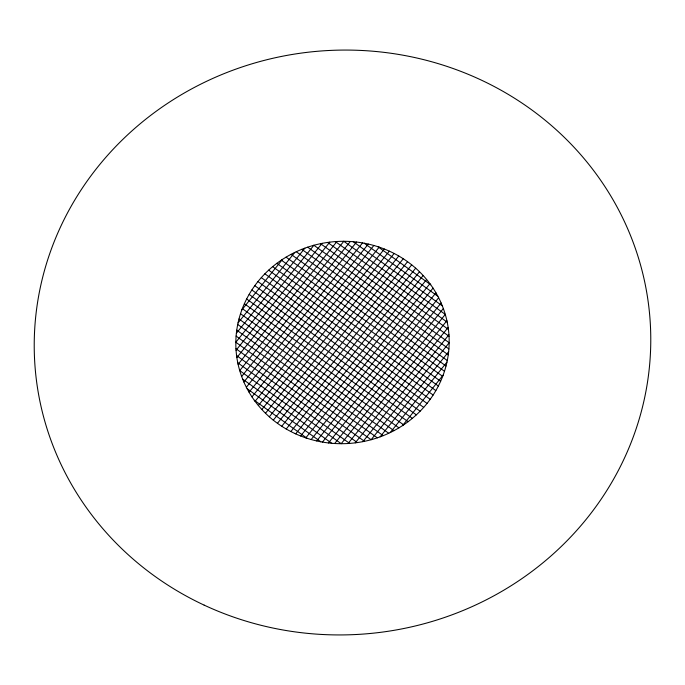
<?xml version="1.0" encoding="UTF-8"?>
<svg xmlns="http://www.w3.org/2000/svg" width="685" height="685" viewBox="0 0 685 685"><rect width="100%" height="100%" fill="white"/><g stroke="black" fill="none" stroke-linecap="round" stroke-linejoin="round"><path stroke-width="1.03" d="M241.865 309.86L282.485 259.392M238.046 322.9L294.764 252.448M236.359 333.287L304.902 248.15M236.051 350.266L322.113 243.355M236.856 357.57L329.776 242.139M238.106 364.317L336.977 241.488M241.659 376.485L350.326 241.497M243.886 382.024L356.568 242.053M246.352 387.256L362.545 242.918M249.057 392.197L368.307 244.066M251.969 396.88L373.847 245.478M255.077 401.316L379.19 247.131M258.373 405.52L384.353 249.023M261.85 409.502L389.328 251.138M265.497 413.26L394.14 253.459M269.316 416.814L398.773 256.002M273.298 420.17L403.251 258.742M277.442 423.313L407.558 261.687M281.749 426.258L411.702 264.83M286.227 428.998L415.684 268.186M290.86 431.541L419.503 271.74M295.672 433.862L423.15 275.498M300.647 435.977L426.627 279.48M305.81 437.869L429.923 283.684M311.153 439.522L433.031 288.12M316.693 440.935L435.943 292.803M322.455 442.082L438.648 297.744M328.432 442.947L441.114 302.975M334.674 443.503L443.341 308.515M348.023 443.512L446.894 320.683M355.224 442.861L448.144 327.43M362.887 441.645L448.949 334.734M380.098 436.85L448.641 351.713M390.236 432.552L446.954 362.1M402.515 425.608L443.135 375.14M377.906 246.703L430.702 284.746M364.197 243.209L437.903 296.322M353.255 241.719L442.339 305.895M335.367 241.591L447.219 322.181M327.653 242.421L448.418 329.434M320.529 243.672L449.043 336.267M307.668 247.174L448.898 348.93M301.802 249.331L448.255 354.847M296.271 251.729L447.279 360.533M291.031 254.34L446.012 366.004M286.065 257.149L444.471 371.279M281.355 260.146L442.673 376.373M276.894 263.314L440.635 381.28M272.664 266.645L438.357 386.023M268.666 270.147L435.857 390.604M264.881 273.803L433.134 395.031M261.31 277.613L430.197 399.304M257.945 281.578L427.055 403.422M254.803 285.696L423.69 407.387M251.866 289.969L420.119 411.197M249.143 294.396L416.334 414.853M246.643 298.977L412.336 418.355M244.365 303.72L408.106 421.686M242.327 308.627L403.645 424.854M240.529 313.721L398.935 427.851M238.988 318.996L393.969 430.659M237.721 324.467L388.729 433.271M236.745 330.153L383.198 435.669M236.102 336.07L377.332 437.826M235.957 348.733L364.471 441.328M236.582 355.566L357.347 442.578M237.781 362.819L349.633 443.409M242.661 379.105L331.745 443.281M247.097 388.678L320.803 441.791M254.298 400.254L307.094 438.297M313.893 245.273L235.828 342.252L371.107 439.727L449.172 342.748L313.893 245.273M343.81 241.3L239.724 370.602L341.19 443.7L445.276 314.398L343.81 241.3M294.618 433.382A106.732 101.157 -5.3 0 0 449 335.616A106.732 101.157 -5.3 0 0 283.873 258.502A106.732 101.157 -5.3 0 0 294.618 433.382M204.147 605.12A308.413 292.298 -5.3 0 0 650.253 322.609A308.413 292.298 -5.3 0 0 173.099 99.77A308.413 292.298 -5.3 0 0 204.147 605.12"/></g></svg>
